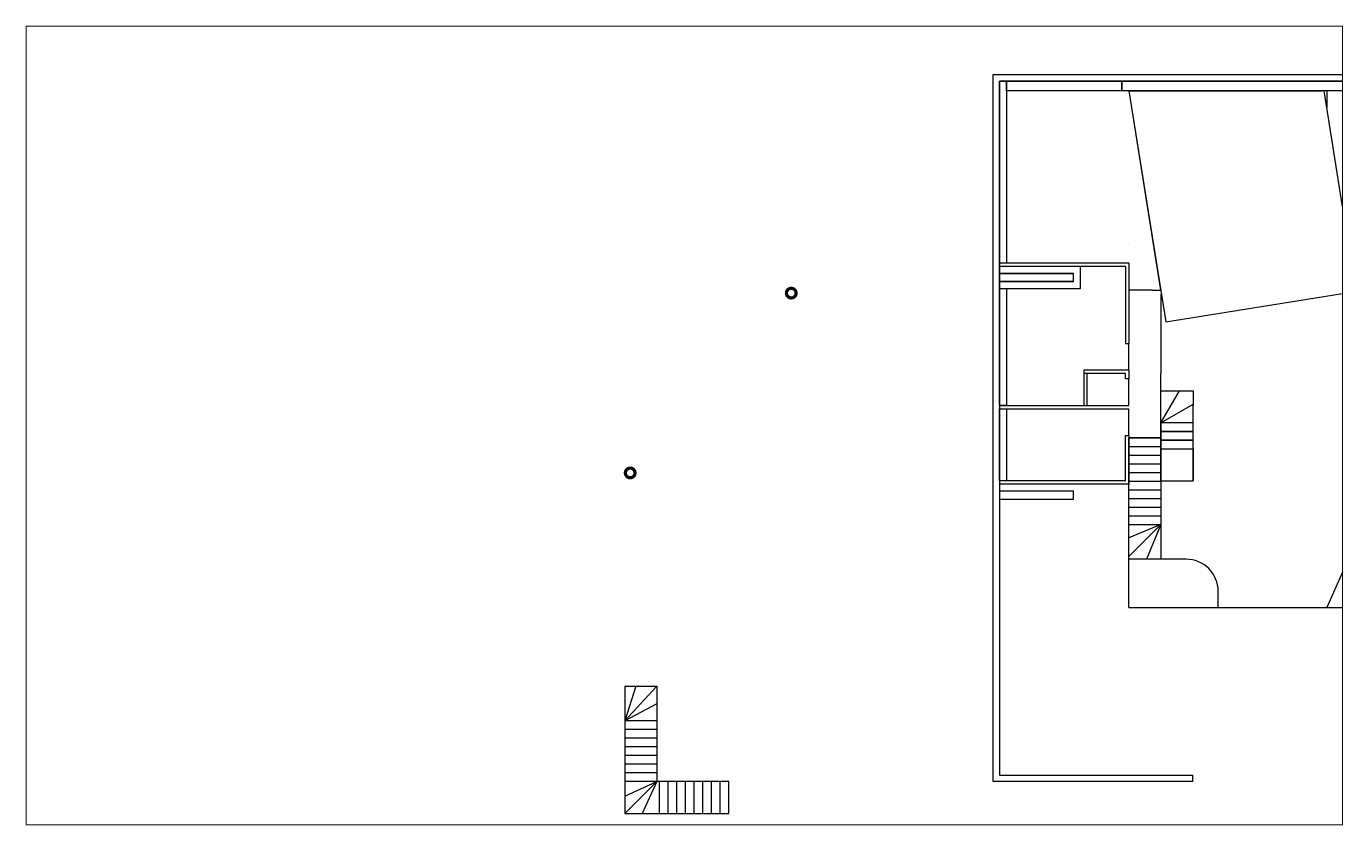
# Paper-space layout 'Plan-de-masse-niveau-intermediaire-chambres' of a CAD drawing. Header units: centimetres. Extents: x -76 to 333, y 16 to 264.
# The model-space entities are those that its viewports show. They can reach past a viewport. Long polylines and large blocks are cut down to what shows.
import ezdxf

# ---------------------------------------------------------------- set-up
doc = ezdxf.new("R2010")
doc.units = ezdxf.units.CM
for name, color, linetype in [('A-Wall', 30, 'Continuous'), ('AC-Calcul ratios', 4, 'Continuous'), ('DONUT', 240, 'Continuous'), ('E-STAIRS', 22, 'Continuous'), ('I-Cloison', 11, 'Continuous'), ('I-STAIRS', 44, 'Continuous'), ('IS-Ouate', 253, 'Continuous'), ('Isolant pourtour radier', 36, 'Continuous'), ('Mur de soutenement', 1, 'Continuous'), ('Portes', 3, 'Continuous'), ('Title Block', 250, 'Continuous')]:
    doc.layers.add(name, color=color, linetype=linetype)

# ---------------------------------------------------------------- blocks, each defined once
blk = doc.blocks.new('A$C85e816c1')
at = {"layer": 'DONUT', "const_width": 100}
blk.add_lwpolyline([(-150, 0, 1), (150, 0, 1)], format="xyb", close=True, dxfattribs=at)

msp = doc.modelspace()

# ---------------------------------------------------------------- linework, layer by layer
at = {"layer": 'A-Wall'}
for p, q in [((124360.87, 40788), (124360.87, 40788)), ((124460.87, 33678), (124460.87, 35178))]:
    msp.add_line(p, q, dxfattribs=at)
msp.add_lwpolyline([(124460.87, 33678), (135620.87, 33678)], dxfattribs=at)
at = {"layer": 'AC-Calcul ratios'}
for p, q in [((135620.87, 49758), (130620.87, 49757.7)), ((130620.87, 49757.7), (130620.87, 49231.22))]:
    msp.add_line(p, q, dxfattribs=at)
msp.add_lwpolyline([(124460.87, 49758), (125609.06, 42563.55), (131534.07, 43509.14), (130536.8, 49758)], close=True, dxfattribs=at)
at = {"layer": 'E-STAIRS'}
for p, q in [((109783.73, 52927.5), (109341.07, 51965.19)), ((109863.73, 51927.5), (109863.73, 52927.5)), ((110133.73, 51927.5), (110133.73, 52927.5)), ((110403.73, 51927.5), (110403.73, 52927.5)), ((110673.73, 51927.5), (110673.73, 52927.5)), ((110943.73, 51927.5), (110943.73, 52927.5)), ((111213.73, 51927.5), (111213.73, 52927.5)), ((111483.73, 51927.5), (111483.73, 52927.5)), ((111753.73, 51927.5), (111753.73, 52927.5)), ((112023.73, 51927.5), (112023.73, 52927.5)), ((109583.73, 51927.5), (112023.73, 51927.5)), ((108783.73, 31228), (109783.73, 31228)), ((108783.73, 31228), (108783.73, 27258)), ((109783.73, 31228), (108783.73, 30148)), ((109131.89, 31228), (108783.73, 30148)), ((109783.73, 31228), (109783.73, 28258)), ((109783.73, 30677.71), (108783.73, 30148)), ((109783.73, 30148), (108783.73, 30148)), ((109783.73, 29878), (108783.73, 29878)), ((109783.73, 29608), (108783.73, 29608)), ((109783.73, 29338), (108783.73, 29338)), ((109783.73, 29068), (108783.73, 29068)), ((109783.73, 28798), (108783.73, 28798)), ((109783.73, 28528), (108783.73, 28528)), ((109783.73, 28258), (108783.73, 27258)), ((108783.73, 27798), (109783.73, 28258)), ((109783.73, 28258), (108783.73, 28258)), ((109783.73, 28258), (109323.73, 27258)), ((112023.73, 28258), (109783.73, 28258)), ((109863.73, 27258), (109863.73, 28258)), ((110133.73, 27258), (110133.73, 28258)), ((110403.73, 27258), (110403.73, 28258)), ((110673.73, 27258), (110673.73, 28258)), ((110943.73, 27258), (110943.73, 28258)), ((111213.73, 27258), (111213.73, 28258)), ((111483.73, 27258), (111483.73, 28258)), ((111753.73, 27258), (111753.73, 28258)), ((112023.73, 27258), (112023.73, 28258)), ((108783.73, 27258), (112023.73, 27258))]:
    msp.add_line(p, q, dxfattribs=at)
msp.add_arc((109583.73, 52727.5), 800, 180, 270, dxfattribs=at)
at = {"layer": 'I-Cloison'}
for p, q in [((124460.87, 49758), (130460.87, 49758)), ((124460.87, 49758), (125450.89, 43554.6)), ((124875.81, 47158), (124875.81, 47158)), ((124460.87, 44387.59), (120440.87, 44387.59)), ((124360.87, 44287.59), (120440.87, 44287.59)), ((120440.87, 44067.59), (120440.87, 44287.59)), ((124360.87, 44287.59), (124360.87, 41888)), ((124460.87, 44387.59), (124460.87, 41888)), ((125190.87, 43554.6), (125450.89, 43554.6)), ((124360.87, 41888), (124460.87, 41888)), ((124460.87, 41058), (123060.87, 41058)), ((123630.87, 40958), (123060.87, 40958)), ((123160.87, 40958), (123160.87, 39958)), ((124360.87, 40958), (123630.87, 40958)), ((124360.87, 40788), (124360.87, 40958)), ((124460.87, 41058), (124460.87, 40958)), ((124460.87, 40958), (124460.87, 40788)), ((124460.87, 40788), (124360.87, 40788)), ((120440.87, 39958), (124460.87, 39958)), ((120440.87, 39858), (124460.87, 39858)), ((122230.87, 39958), (123630.87, 39958)), ((124360.87, 37611.78), (120440.87, 37611.78)), ((124460.87, 37511.78), (120440.87, 37511.78))]:
    msp.add_line(p, q, dxfattribs=at)
for points in [[(123060.87, 41058), (123060.87, 39967)], [(124360.87, 37611.78), (124360.87, 39028), (124460.87, 39028), (124460.87, 37511.78)]]:
    msp.add_lwpolyline(points, dxfattribs=at)
msp.add_lwpolyline([(134118.7, 36678), (131464.37, 35558.5), (130620.87, 33678), (135620.87, 33678), (135618.7, 36678)], close=True, dxfattribs=at)
msp.add_lwpolyline([(126440.87, 33678), (127240.87, 33678), (127240.87, 34178, 0.41421356), (126240.87, 35178), (124460.87, 35178)], format="xyb", dxfattribs=at)
at = {"layer": 'I-STAIRS'}
for p, q in [((124460.87, 44997.59), (124460.87, 44997.59)), ((124460.87, 44427.59), (124460.87, 44427.59)), ((125460.87, 43427.59), (125460.87, 40958)), ((125460.87, 40958), (125460.87, 40958)), ((125460.87, 37611.78), (125460.87, 40958)), ((125460.87, 39421.78), (125460.87, 40421.78)), ((125460.87, 39421.78), (126038.22, 40421.78)), ((125460.87, 40421.78), (126460.87, 40421.78)), ((126460.87, 40421.78), (126460.87, 39958)), ((125460.87, 39421.78), (126460.87, 39999.13)), ((126460.87, 39958), (126460.87, 39958)), ((125460.87, 38958), (124460.87, 38958)), ((124460.87, 38688), (125460.87, 38688)), ((124460.87, 38418), (125460.87, 38418)), ((124460.87, 38148), (125460.87, 38148)), ((124460.87, 37878), (125460.87, 37878)), ((124460.87, 37608), (125460.87, 37608)), ((124460.87, 37338), (125460.87, 37338)), ((124460.87, 37068), (125460.87, 37068)), ((124460.87, 36798), (125460.87, 36798)), ((124460.87, 36528), (125460.87, 36528)), ((124460.87, 36258), (125460.87, 36258)), ((125460.87, 36258), (124460.87, 35843.79)), ((125460.87, 36258), (124460.87, 35258)), ((125460.87, 36258), (125013.52, 35178))]:
    msp.add_line(p, q, dxfattribs=at)
for points in [[(125460.87, 38611.78), (126460.87, 38611.78), (126460.87, 37611.78), (126460.87, 39958)], [(125460.87, 37611.78), (126460.87, 37611.78)]]:
    msp.add_lwpolyline(points, dxfattribs=at)
for points in [[(126460.87, 39151.78), (126460.87, 39421.78), (125460.87, 39421.78), (125460.87, 39151.78)], [(124460.87, 35178), (124460.87, 38958), (125460.87, 38958), (125460.87, 35178)], [(126460.87, 38881.78), (126460.87, 39151.78), (125460.87, 39151.78), (125460.87, 38881.78)], [(126460.87, 38611.78), (126460.87, 38881.78), (125460.87, 38881.78), (125460.87, 38611.78)]]:
    msp.add_lwpolyline(points, close=True, dxfattribs=at)
at = {"layer": 'IS-Ouate'}
msp.add_line((122960.87, 43817.59), (122960.87, 44067.59), dxfattribs=at)
for points in [[(120440.87, 44387.59), (120440.87, 50058), (120660.87, 50058), (120660.87, 44387.59), (120440.87, 44387.59)], [(124240.87, 50058), (124240.87, 49758), (120660.87, 49758), (120660.87, 50058), (124240.87, 50058)], [(122960.87, 44067.59), (122960.87, 44287.59), (120440.87, 44287.59), (120440.87, 44067.59), (122740.87, 44067.59)], [(122740.87, 43817.59), (120440.87, 43817.59), (120440.87, 43597.59), (122960.87, 43597.59), (122960.87, 43817.59)], [(120440.87, 39958), (120440.87, 43597.59), (120660.87, 43597.59), (120660.87, 39958), (120440.87, 39958)], [(120440.87, 37611.78), (120440.87, 39858), (120660.87, 39858), (120660.87, 37611.78), (120440.87, 37611.78)]]:
    msp.add_lwpolyline(points, dxfattribs=at)
at = {"layer": 'Isolant pourtour radier'}
msp.add_lwpolyline([(135840.87, 50058), (135840.87, 49758), (124240.87, 49758), (124240.87, 50058)], close=True, dxfattribs=at)
at = {"layer": 'Mur de soutenement'}
for points in [[(120240.87, 50058), (120240.87, 50258), (136000.87, 50258), (136000.87, 50058), (120440.87, 50058)], [(120440.87, 28258), (120240.87, 28258), (120240.87, 50258), (120440.87, 50258)], [(120440.87, 50058), (120440.87, 28458)], [(120440.87, 43497.59), (120440.87, 45797.59)], [(120440.87, 43817.59), (122740.87, 43817.59), (122740.87, 44067.59), (120440.87, 44067.59), (120440.87, 43817.59)], [(120440.87, 37041.78), (122740.87, 37041.78), (122740.87, 37291.78), (120440.87, 37291.78), (120440.87, 37041.78)], [(120440.87, 28458), (126440.87, 28458), (126440.87, 28258), (120240.87, 28258), (120240.87, 28458)]]:
    msp.add_lwpolyline(points, dxfattribs=at)
at = {"layer": 'Portes'}
for p, q in [((120240.87, 45387.59), (120240.87, 46287.59)), ((125190.87, 43554.6), (124460.87, 43554.6)), ((124460.87, 41058), (124460.87, 41888)), ((124460.87, 39958), (124460.87, 40788)), ((124460.87, 39028), (124460.87, 39858))]:
    msp.add_line(p, q, dxfattribs=at)

# ---------------------------------------------------------------- block references
at = {"layer": 'Title Block', "rotation": 90}
for p in [(113963.73, 43458), (108953.73, 37861.78)]:
    msp.add_blockref('A$C85e816c1', p, dxfattribs=at)

psp = doc.layouts.new('Plan-de-masse-niveau-intermediaire-chambres')

# ---------------------------------------------------------------- viewports
at = {"layer": 'I-STAIRS', "transparency": 33554457, "view_target_point": (1257.38, 1825)}
psp.add_viewport(center=(128.34, 140.24), size=(409.41, 248.4642), view_center_point=(109384.86, 37513.57), view_height=24846.4226, dxfattribs=at).dxf.unprotected_set("ltscale", 0)

doc.saveas('drawing.dxf')
